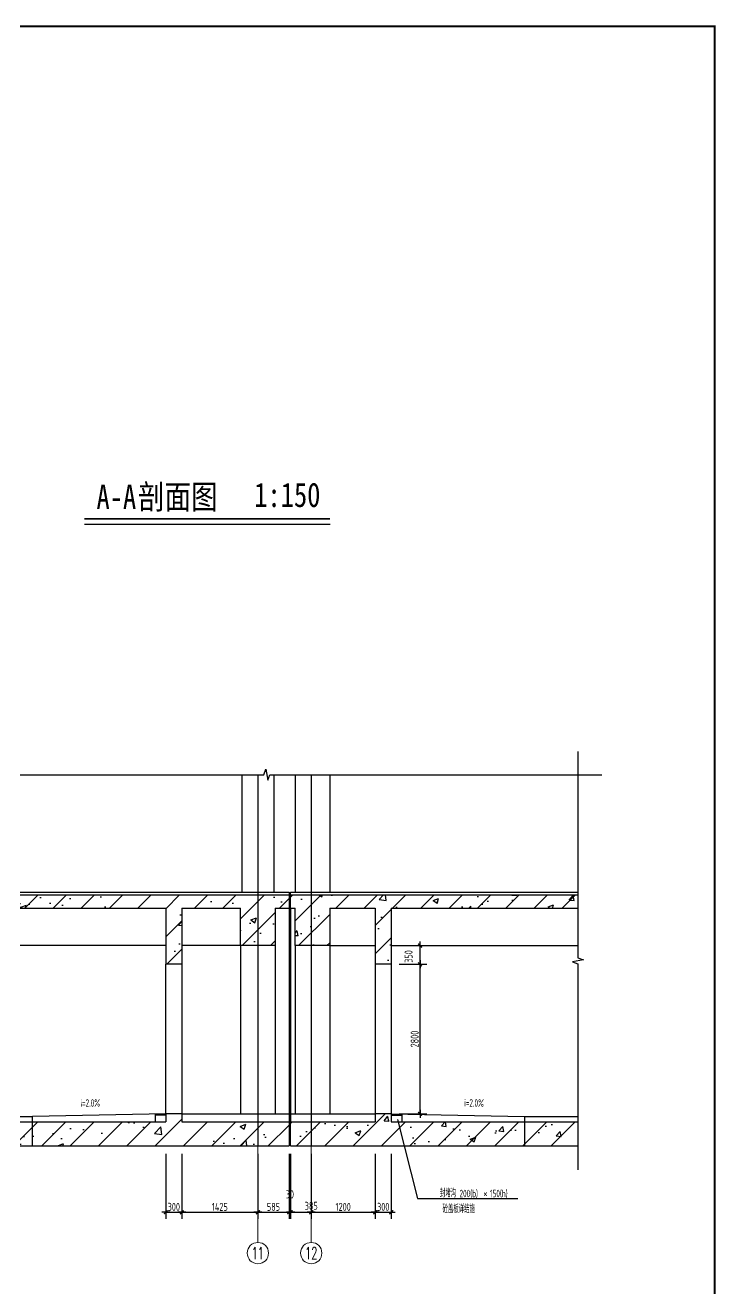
# Model space of a CAD drawing. Extents: x 1596194 to 1987057, y -212608 to 63160.
# Drawn here: x 1804702 to 1843528, y -162004 to -90988 of the extents above; entities that cross this region are included whole.
import ezdxf
from ezdxf.enums import TextEntityAlignment as Align

# ---------------------------------------------------------------- set-up
doc = ezdxf.new("R2010")
doc.units = 0
doc.header["$LTSCALE"] = 100
doc.header["$MEASUREMENT"] = 0
doc.layers.get('0').update_dxf_attribs({"linetype": 'CONTINUOUS'})
doc.layers.get('DEFPOINTS').update_dxf_attribs({"linetype": 'CONTINUOUS'})
doc.layers.add('AXIS', color=3, linetype='CONTINUOUS', lineweight=9)
for name, color, linetype in [('AXIS_TEXT', 7, 'CONTINUOUS'), ('COLUMN', 1, 'CONTINUOUS'), ('DOTE', 251, 'CONTINUOUS'), ('HA', 150, 'CONTINUOUS'), ('PUB_DIM', 3, 'CONTINUOUS'), ('PUB_TEXT', 30, 'CONTINUOUS'), ('WALL', 2, 'CONTINUOUS'), ('WINDOW', 4, 'CONTINUOUS')]:
    doc.layers.add(name, color=color, linetype=linetype)
doc.styles.add('_TCH_AXIS', font='COMPLEX.shx', dxfattribs={"width": 0.55})
doc.styles.add('COMPLEX', font='COMPLEX.shx')
doc.styles.add('DIM_FONT', font='SYSZ.shx', dxfattribs={"width": 0.7, "bigfont": 'SYFS.shx'})
doc.styles.get("Standard").update_dxf_attribs({"font": 'SimSun.ttf', "width": 0.8})
doc.dimstyles.new('DIMN150', dxfattribs={"dimscale": 1.5, "dimtxt": 300, "dimasz": 1, "dimexe": 250, "dimexo": 300, "dimgap": 30, "dimtad": 1, "dimdec": 0, "dimzin": 0, "dimdsep": 46, "dimtxsty": 'DIM_FONT', "dimblk": 'ARCHTICK', "dimcen": 0.09, "dimclrt": 7, "dimazin": 2, "dimtfac": 1, "dimtdec": 0, "dimtix": 1, "dimtmove": 2, "dimatfit": 3, "dimldrblk": 'DOT', "dimfxl": 0, "dimtolj": 1, "dimtzin": 0, "dimarcsym": 0})

# ---------------------------------------------------------------- blocks, each defined once
blk = doc.blocks.new('_archtick')
blk.add_line((-150, 0), (150, 0))
at = {"const_width": 50}
blk.add_lwpolyline([(-70, -70), (70, 70)], dxfattribs=at)
blk = doc.blocks.new('*D230')
at = {"layer": 'DEFPOINTS', "color": 0}
for p in [(1825281, -143770), (1826901, -143770), (1825281, -152170)]:
    blk.add_point(p, dxfattribs=at)
at = {"layer": 'PUB_DIM', "color": 0, "lineweight": -2}
for p, q in [((1825731, -143770), (1827276, -143770)), ((1826901, -152170), (1826901, -143770)), ((1825731, -152170), (1827276, -152170))]:
    blk.add_line(p, q, dxfattribs=at)
at = {"layer": 'PUB_DIM', "color": 0, "lineweight": -2, "xscale": 1.5, "yscale": 1.5, "zscale": 1.5}
for p, rotation in [((1826901, -143770), 90), ((1826901, -152170), 270)]:
    blk.add_blockref('_archtick', p, dxfattribs=dict(at, rotation=rotation))
at = {"layer": 'PUB_DIM', "color": 7, "insert": (1826599, -147970), "char_height": 450, "attachment_point": 5, "rotation": 90, "style": 'DIM_FONT'}
blk.add_mtext('\\A1;2800', dxfattribs=at)
blk = doc.blocks.new('_Dot')
at = {"color": 0, "linetype": 'ByBlock', "lineweight": -2}
blk.add_line((-0.5, 0), (-1, 0), dxfattribs=at)
at = {"color": 0, "linetype": 'ByBlock', "const_width": 0.5}
blk.add_lwpolyline([(-0.25, 0, 1), (0.25, 0, 1)], format="xyb", close=True, dxfattribs=at)
blk = doc.blocks.new('*D231')
at = {"layer": 'DEFPOINTS', "color": 0}
for p in [(1825281, -142720), (1826901, -142720), (1825281, -143770)]:
    blk.add_point(p, dxfattribs=at)
at = {"layer": 'PUB_DIM', "color": 0, "lineweight": -2}
for p, q in [((1825731, -142720), (1827276, -142720)), ((1826901, -143770), (1826901, -142720)), ((1825731, -143770), (1827276, -143770))]:
    blk.add_line(p, q, dxfattribs=at)
at = {"layer": 'PUB_DIM', "color": 0, "lineweight": -2, "xscale": 1.5, "yscale": 1.5, "zscale": 1.5}
for p, rotation in [((1826901, -142720), 90), ((1826901, -143770), 270)]:
    blk.add_blockref('_archtick', p, dxfattribs=dict(at, rotation=rotation))
at = {"layer": 'PUB_DIM', "color": 7, "insert": (1826256, -143329), "char_height": 450, "attachment_point": 5, "rotation": 90, "style": 'DIM_FONT'}
blk.add_mtext('\\A1;350', dxfattribs=at)
blk = doc.blocks.new('*D234')
at = {"layer": 'DEFPOINTS', "color": 0}
for p in [(1812606, -153970), (1813506, -153970), (1813506, -157704)]:
    blk.add_point(p, dxfattribs=at)
at = {"layer": 'PUB_DIM', "color": 0, "lineweight": -2}
for p, q in [((1812606, -154420), (1812606, -158079)), ((1813506, -154420), (1813506, -158079)), ((1812606, -157704), (1813506, -157704))]:
    blk.add_line(p, q, dxfattribs=at)
at = {"layer": 'PUB_DIM', "color": 0, "lineweight": -2, "xscale": 1.5, "yscale": 1.5, "zscale": 1.5, "rotation": 180}
blk.add_blockref('_archtick', (1812606, -157704), dxfattribs=at)
at = {"layer": 'PUB_DIM', "color": 0, "lineweight": -2, "xscale": 1.5, "yscale": 1.5, "zscale": 1.5}
blk.add_blockref('_archtick', (1813506, -157704), dxfattribs=at)
at = {"layer": 'PUB_DIM', "color": 7, "insert": (1813056, -157402), "char_height": 450, "attachment_point": 5, "style": 'DIM_FONT'}
blk.add_mtext('\\A1;300', dxfattribs=at)
blk = doc.blocks.new('*D235')
at = {"layer": 'DEFPOINTS', "color": 0}
for p in [(1813506, -153970), (1817781, -153970), (1817781, -157704)]:
    blk.add_point(p, dxfattribs=at)
at = {"layer": 'PUB_DIM', "color": 0, "lineweight": -2}
for p, q in [((1813506, -154420), (1813506, -158079)), ((1817781, -154420), (1817781, -158079)), ((1813506, -157704), (1817781, -157704))]:
    blk.add_line(p, q, dxfattribs=at)
at = {"layer": 'PUB_DIM', "color": 0, "lineweight": -2, "xscale": 1.5, "yscale": 1.5, "zscale": 1.5, "rotation": 180}
blk.add_blockref('_archtick', (1813506, -157704), dxfattribs=at)
at = {"layer": 'PUB_DIM', "color": 0, "lineweight": -2, "xscale": 1.5, "yscale": 1.5, "zscale": 1.5}
blk.add_blockref('_archtick', (1817781, -157704), dxfattribs=at)
at = {"layer": 'PUB_DIM', "color": 7, "insert": (1815643, -157402), "char_height": 450, "attachment_point": 5, "style": 'DIM_FONT'}
blk.add_mtext('\\A1;1425', dxfattribs=at)
blk = doc.blocks.new('*D236')
at = {"layer": 'DEFPOINTS', "color": 0}
for p in [(1817781, -153970), (1819536, -153970), (1819536, -157704)]:
    blk.add_point(p, dxfattribs=at)
at = {"layer": 'PUB_DIM', "color": 0, "lineweight": -2}
for p, q in [((1817781, -154420), (1817781, -158079)), ((1819536, -154420), (1819536, -158079)), ((1817781, -157704), (1819536, -157704))]:
    blk.add_line(p, q, dxfattribs=at)
at = {"layer": 'PUB_DIM', "color": 0, "lineweight": -2, "xscale": 1.5, "yscale": 1.5, "zscale": 1.5, "rotation": 180}
blk.add_blockref('_archtick', (1817781, -157704), dxfattribs=at)
at = {"layer": 'PUB_DIM', "color": 0, "lineweight": -2, "xscale": 1.5, "yscale": 1.5, "zscale": 1.5}
blk.add_blockref('_archtick', (1819536, -157704), dxfattribs=at)
at = {"layer": 'PUB_DIM', "color": 7, "insert": (1818658, -157402), "char_height": 450, "attachment_point": 5, "style": 'DIM_FONT'}
blk.add_mtext('\\A1;585', dxfattribs=at)
blk = doc.blocks.new('*D237')
at = {"layer": 'DEFPOINTS', "color": 0}
for p in [(1819536, -153970), (1819626, -153970), (1819626, -157704)]:
    blk.add_point(p, dxfattribs=at)
at = {"layer": 'PUB_DIM', "color": 0, "lineweight": -2}
for p, q in [((1819536, -154420), (1819536, -158079)), ((1819626, -154420), (1819626, -158079)), ((1819536, -157704), (1819534, -157704)), ((1819536, -157704), (1819626, -157704)), ((1819626, -157704), (1819627, -157704))]:
    blk.add_line(p, q, dxfattribs=at)
at = {"layer": 'PUB_DIM', "color": 0, "lineweight": -2, "xscale": 1.5, "yscale": 1.5, "zscale": 1.5}
blk.add_blockref('_archtick', (1819536, -157704), dxfattribs=at)
at = {"layer": 'PUB_DIM', "color": 0, "lineweight": -2, "xscale": 1.5, "yscale": 1.5, "zscale": 1.5, "rotation": 180}
blk.add_blockref('_archtick', (1819626, -157704), dxfattribs=at)
at = {"layer": 'PUB_DIM', "color": 7, "insert": (1819581, -156699), "char_height": 450, "attachment_point": 5, "style": 'DIM_FONT'}
blk.add_mtext('\\A1;30', dxfattribs=at)
blk = doc.blocks.new('*D238')
at = {"layer": 'DEFPOINTS', "color": 0}
for p in [(1819626, -153970), (1820781, -153970), (1820781, -157704)]:
    blk.add_point(p, dxfattribs=at)
at = {"layer": 'PUB_DIM', "color": 0, "lineweight": -2}
for p, q in [((1819626, -154420), (1819626, -158079)), ((1820781, -154420), (1820781, -158079)), ((1819626, -157704), (1820781, -157704))]:
    blk.add_line(p, q, dxfattribs=at)
at = {"layer": 'PUB_DIM', "color": 0, "lineweight": -2, "xscale": 1.5, "yscale": 1.5, "zscale": 1.5, "rotation": 180}
blk.add_blockref('_archtick', (1819626, -157704), dxfattribs=at)
at = {"layer": 'PUB_DIM', "color": 0, "lineweight": -2, "xscale": 1.5, "yscale": 1.5, "zscale": 1.5}
blk.add_blockref('_archtick', (1820781, -157704), dxfattribs=at)
at = {"layer": 'PUB_DIM', "color": 7, "insert": (1820781, -157344), "char_height": 450, "attachment_point": 5, "style": 'DIM_FONT'}
blk.add_mtext('\\A1;385 ', dxfattribs=at)
blk = doc.blocks.new('*D239')
at = {"layer": 'DEFPOINTS', "color": 0}
for p in [(1820781, -153970), (1824381, -153970), (1824381, -157704)]:
    blk.add_point(p, dxfattribs=at)
at = {"layer": 'PUB_DIM', "color": 0, "lineweight": -2}
for p, q in [((1820781, -154420), (1820781, -158079)), ((1824381, -154420), (1824381, -158079)), ((1820781, -157704), (1824381, -157704))]:
    blk.add_line(p, q, dxfattribs=at)
at = {"layer": 'PUB_DIM', "color": 0, "lineweight": -2, "xscale": 1.5, "yscale": 1.5, "zscale": 1.5, "rotation": 180}
blk.add_blockref('_archtick', (1820781, -157704), dxfattribs=at)
at = {"layer": 'PUB_DIM', "color": 0, "lineweight": -2, "xscale": 1.5, "yscale": 1.5, "zscale": 1.5}
blk.add_blockref('_archtick', (1824381, -157704), dxfattribs=at)
at = {"layer": 'PUB_DIM', "color": 7, "insert": (1822581, -157402), "char_height": 450, "attachment_point": 5, "style": 'DIM_FONT'}
blk.add_mtext('\\A1;1200', dxfattribs=at)
blk = doc.blocks.new('*D240')
at = {"layer": 'DEFPOINTS', "color": 0}
for p in [(1824381, -153970), (1825281, -153970), (1825281, -157704)]:
    blk.add_point(p, dxfattribs=at)
at = {"layer": 'PUB_DIM', "color": 0, "lineweight": -2}
for p, q in [((1824381, -154420), (1824381, -158079)), ((1825281, -154420), (1825281, -158079)), ((1824381, -157704), (1825281, -157704))]:
    blk.add_line(p, q, dxfattribs=at)
at = {"layer": 'PUB_DIM', "color": 0, "lineweight": -2, "xscale": 1.5, "yscale": 1.5, "zscale": 1.5, "rotation": 180}
blk.add_blockref('_archtick', (1824381, -157704), dxfattribs=at)
at = {"layer": 'PUB_DIM', "color": 0, "lineweight": -2, "xscale": 1.5, "yscale": 1.5, "zscale": 1.5}
blk.add_blockref('_archtick', (1825281, -157704), dxfattribs=at)
at = {"layer": 'PUB_DIM', "color": 7, "insert": (1824831, -157402), "char_height": 450, "attachment_point": 5, "style": 'DIM_FONT'}
blk.add_mtext('\\A1;300', dxfattribs=at)
blk = doc.blocks.new('_AXISO')
blk.add_circle((0, 0), 0.5)
at = {"layer": 'AXIS_TEXT', "style": 'COMPLEX', "width": 1.041667}
blk.add_attdef('A', text='', height=0.56, dxfattribs=at).set_placement((-0.25, -0.28), (0.25, -0.28), align=Align.FIT)

msp = doc.modelspace()

# ---------------------------------------------------------------- hatches: boundary and pattern name
at = {"layer": 'HA'}
h = msp.add_hatch(dxfattribs=at)
h.set_pattern_fill('钢筋混凝土', color=256, scale=450, style=0)
h.set_pattern_definition([(45, (-3520980.1, 285156.8), (-795.49513, 795.49513), []), (50, (-3520980, 285156.8), (3227.6708, -282.3846), [337.5, -3712.5]), (355, (-3520980, 285157), (-624.381, 3384.8646), [270, -2970]), (100.4514, (-3520711, 285133.3), (2603.2922, 3102.478), [286.8309, -3155.1395]), (46.1842, (-3520980, 286057), (4802.5847, -744.8356), [506.25, -5568.75]), (96.6356, (-3520580, 285994.8), (4205.982, 4383.5304), [430.2463, -4732.7085]), (351.1842, (-3520980, 286057), (4205.9788, 4383.5337), [405, -4455]), (21, (-3520530, 285831.8), (2686.0817, -1811.785), [337.5, -3712.5]), (326, (-3520530, 285832), (1094.919, 3263.1752), [270, -2970]), (71.4514, (-3520306.2, 285681), (3781.0018, 1451.3872), [286.8309, -3155.1395]), (37.5, (-3520980.1, 285156.8), (54.71935, 1498.02234), [0, -2934, 0, -3015, 0, -2981.25]), (7.5, (-3520980, 285156.8), (1183.8129, 1774.8527), [0, -1719, 0, -2866.5, 0, -1136.25]), (327.5, (-3521983.6, 285156.8), (2402.20096, -101.49692), [0, -1125, 0, -3510, 0, -4657.5]), (317.5, (-3522433.6, 285156.8), (2624.3378, 450.4724), [0, -1462.5, 0, -2331, 0, -3307.5])])
h.paths.add_polyline_path([(1819625.843, -153970.012), (1835782.252, -153970.012), (1835782.252, -152620.012), (1825280.843, -152620.012), (1825280.843, -152170.012), (1824380.843, -152170.012), (1824380.843, -152620.012), (1819625.843, -152620.012)])
h.paths.add_polyline_path([(1813505.843, -152620.012), (1813505.843, -152170.012), (1812605.843, -152170.012), (1812605.843, -152620.012), (1802295.153, -152620.012), (1802295.153, -153970.012), (1819535.843, -153970.012), (1819535.843, -152620.012)])
h.paths.add_polyline_path([(1813505.843, -140620.012), (1816805.843, -140620.012), (1816805.843, -142720.012), (1818755.843, -142720.012), (1818755.843, -140620.012), (1819535.843, -140620.012), (1819535.843, -139870.012), (1802295.153, -139870.012), (1802295.153, -140620.012), (1812605.843, -140620.012), (1812605.843, -143770.012), (1813505.843, -143770.012)])
h.paths.add_polyline_path([(1819625.843, -139870.012), (1819625.843, -140620.012), (1819880.843, -140620.012), (1819880.843, -142720.012), (1821830.843, -142720.012), (1821830.843, -140620.012), (1824380.843, -140620.012), (1824380.843, -143770.012), (1825280.843, -143770.012), (1825280.843, -140620.012), (1835782.252, -140620.012), (1835782.252, -139870.012)])

# ---------------------------------------------------------------- linework, layer by layer
at = {"color": 50, "linetype": 'Continuous', "const_width": 120}
msp.add_lwpolyline([(1843468.163, -212548.112), (1625068.163, -212548.112), (1625068.163, -91048.112), (1843468.163, -91048.112)], close=True, dxfattribs=at)
at = {"layer": 'AXIS'}
for p, q in [((1817780.843, -153403.4), (1817780.843, -159403.4)), ((1820780.843, -153403.4), (1820780.843, -159403.4))]:
    msp.add_line(p, q, dxfattribs=at)
at = {"layer": 'COLUMN'}
for p, q in [((1816880.843, -133112.494), (1816880.843, -139720.012)), ((1818680.843, -133112.494), (1818680.843, -139720.012)), ((1819880.843, -133112.494), (1819880.843, -139720.012)), ((1821830.843, -133112.494), (1821830.843, -139720.012)), ((1816805.843, -142720.012), (1816805.843, -152170.012)), ((1818755.843, -142720.012), (1818755.843, -152170.012)), ((1819880.843, -142720.012), (1819880.843, -152170.012)), ((1821830.843, -142720.012), (1821830.843, -152170.012))]:
    msp.add_line(p, q, dxfattribs=at)
at = {"layer": 'DOTE'}
for p, q in [((1817780.843, -133112.494), (1817780.843, -153970.012)), ((1820780.843, -133112.494), (1820780.843, -153970.012)), ((1805105.843, -153970.012), (1805105.843, -152320.012)), ((1832780.843, -152320.012), (1832780.843, -153970.012))]:
    msp.add_line(p, q, dxfattribs=at)
at = {"layer": 'HA'}
for points in [[(1835782.252, -131816.852), (1835782.252, -143399.682), (1836097.252, -143514.333), (1835467.252, -143625.419), (1835782.252, -143737.182), (1835782.252, -155320.012)], [(1799453.225, -133112.494), (1818123.988, -133112.494), (1818238.639, -132797.494), (1818349.725, -133427.494), (1818461.488, -133112.494), (1837132.252, -133112.494)]]:
    msp.add_lwpolyline(points, dxfattribs=at)
at = {"layer": 'PUB_DIM'}
for points in [[(1811216.754, -151945.072, 0, 0, 0), (1806238.79, -152013.855, 120, 0, 0), (1805788.833, -152020.072, 0, 0, 0)], [(1827358.921, -151945.072, 0, 0, 0), (1832336.885, -152013.855, 120, 0, 0), (1832786.842, -152020.072, 0, 0, 0)]]:
    msp.add_lwpolyline(points, format="xyseb", dxfattribs=at)
at = {"layer": 'PUB_TEXT'}
for p, q in [((1808028.123, -119029.289), (1821846.901, -119029.289)), ((1825627.874, -152498.383), (1826759.675, -156923.665)), ((1826759.675, -156923.665), (1832402.826, -156923.665))]:
    msp.add_line(p, q, dxfattribs=at)
at = {"layer": 'PUB_TEXT', "const_width": 100}
msp.add_lwpolyline([(1808020.448, -118729.584), (1821839.227, -118729.584)], dxfattribs=at)
at = {"layer": 'WALL'}
for p, q in [((1802295.153, -139870.012), (1819535.843, -139870.012)), ((1819535.843, -139870.012), (1819535.843, -140620.012)), ((1819625.843, -140620.012), (1819625.843, -139870.012)), ((1819625.843, -139870.012), (1835782.252, -139870.012)), ((1802295.153, -140620.012), (1812605.843, -140620.012)), ((1812605.843, -140620.012), (1812605.843, -143770.012)), ((1813505.843, -140620.012), (1816805.843, -140620.012)), ((1813505.843, -140620.012), (1813505.843, -143770.012)), ((1816805.843, -142720.012), (1816805.843, -140620.012)), ((1818755.843, -140620.012), (1819535.843, -140620.012)), ((1818755.843, -140620.012), (1818755.843, -142720.012)), ((1819625.843, -140620.012), (1819880.843, -140620.012)), ((1819880.843, -142720.012), (1819880.843, -140620.012)), ((1821830.843, -140620.012), (1824380.843, -140620.012)), ((1821830.843, -140620.012), (1821830.843, -142720.012)), ((1824380.843, -140620.012), (1824380.843, -143770.012)), ((1825280.843, -140620.012), (1835782.252, -140620.012)), ((1825280.843, -140620.012), (1825280.843, -143770.012)), ((1818755.843, -142720.012), (1816805.843, -142720.012)), ((1821830.843, -142720.012), (1819880.843, -142720.012)), ((1813505.843, -143770.012), (1812605.843, -143770.012)), ((1825280.843, -143770.012), (1824380.843, -143770.012)), ((1802295.153, -152620.012), (1812605.843, -152620.012)), ((1812605.843, -152170.012), (1812605.843, -152620.012)), ((1813505.843, -152170.012), (1812605.843, -152170.012)), ((1813505.843, -152170.012), (1813505.843, -152620.012)), ((1813505.843, -152620.012), (1819535.843, -152620.012)), ((1819535.843, -152620.012), (1819535.843, -153970.012)), ((1819625.843, -153970.012), (1819625.843, -152620.012)), ((1819625.843, -152620.012), (1824380.843, -152620.012)), ((1824380.843, -152170.012), (1824380.843, -152620.012)), ((1825280.843, -152170.012), (1824380.843, -152170.012)), ((1825280.843, -152170.012), (1825280.843, -152620.012)), ((1825280.843, -152620.012), (1835782.252, -152620.012)), ((1802295.153, -153970.012), (1819535.843, -153970.012)), ((1819625.843, -153970.012), (1835782.252, -153970.012))]:
    msp.add_line(p, q, dxfattribs=at)
at = {"layer": 'WINDOW'}
for p, q in [((1802295.153, -139720.012), (1819535.843, -139720.012)), ((1819535.843, -139720.012), (1819535.843, -139870.012)), ((1819625.843, -139870.012), (1819625.843, -139720.012)), ((1819625.843, -139720.012), (1835782.252, -139720.012)), ((1819535.843, -140620.012), (1819535.843, -152620.012)), ((1819625.843, -140620.012), (1819625.843, -152620.012)), ((1812605.843, -142720.012), (1802295.153, -142720.012)), ((1816805.843, -142720.012), (1813505.843, -142720.012)), ((1821830.843, -142720.012), (1824380.843, -142720.012)), ((1825280.843, -142720.012), (1835782.252, -142720.012)), ((1812605.843, -152170.012), (1812605.843, -143770.012)), ((1813505.843, -143770.012), (1813505.843, -152170.012)), ((1824380.843, -143770.012), (1824380.843, -152170.012)), ((1825280.843, -143770.012), (1825280.843, -152170.012)), ((1802295.153, -152320.012), (1805105.843, -152320.012)), ((1812605.843, -152170.012), (1805105.843, -152320.012)), ((1812005.843, -152182.012), (1812005.843, -152620.012)), ((1812605.843, -152245.027), (1812005.843, -152257.027)), ((1813505.843, -152170.012), (1819535.843, -152170.012)), ((1819625.843, -152170.012), (1824380.843, -152170.012)), ((1825280.843, -152170.012), (1832780.843, -152320.012)), ((1825280.843, -152245.027), (1825880.843, -152257.027)), ((1825880.843, -152182.012), (1825880.843, -152620.012)), ((1832780.843, -152320.012), (1835782.252, -152320.012))]:
    msp.add_line(p, q, dxfattribs=at)

# ---------------------------------------------------------------- block references
at = {"layer": 'AXIS'}
ref = msp.add_blockref('_AXISO', (1817780.843, -160003.4), dxfattribs=dict(at, xscale=1200, yscale=1200, zscale=1200))
ref.add_attrib('A', '11', dxfattribs={"layer": 'AXIS_TEXT', "height": 678.8225, "style": '_TCH_AXIS', "width": 0.875}).set_placement((1817441.432, -160342.811), (1818120.254, -160342.811), align=Align.FIT)
ref = msp.add_blockref('_AXISO', (1820780.843, -160003.4), dxfattribs=dict(at, xscale=1200, yscale=1200, zscale=1200))
ref.add_attrib('A', '12', dxfattribs={"layer": 'AXIS_TEXT', "height": 678.8225, "style": '_TCH_AXIS', "width": 0.724138}).set_placement((1820441.432, -160342.811), (1821120.254, -160342.811), align=Align.FIT)

# ---------------------------------------------------------------- texts
at = {"layer": 'PUB_TEXT', "width": 0.8}
for s, p in [('A-A', (1808707.372, -118178.625)), ('剖面图', (1811040.536, -118178.625)), ('1:150', (1817578.571, -118064.441))]:
    msp.add_text(s, height=1367.0886, dxfattribs=at).set_placement(p)
at = {"layer": 'PUB_TEXT', "style": 'DIM_FONT', "width": 0.65625}
for rotation, p in [(0.79163097, (1807804.334, -151782.203)), (359.20836903, (1829380.224, -151762.981))]:
    msp.add_text('i=2.0%', height=420, rotation=rotation, dxfattribs=at).set_placement(p)
at = {"layer": 'PUB_TEXT', "style": 'DIM_FONT'}
for s, height, width, p in [('封堵沟', 434.0551, 0.7, (1828018.028, -156861.038)), ('200(b)', 420, 0.65625, (1829120.528, -156861.038)), ('×', 434.055, 0.7, (1830463.653, -156861.038)), ('150(h)', 420, 0.65625, (1830831.153, -156861.038)), ('砼盖板详结施', 434.0551, 0.7, (1828165.363, -157746.97))]:
    msp.add_text(s, height=height, dxfattribs=dict(at, width=width)).set_placement(p)

# ---------------------------------------------------------------- dimensions: what is measured, and where the dimension line sits
at = {"layer": 'PUB_DIM'}
for base, p1, p2, angle, text, picture, middle in [((1826901.224, -142720.012), (1825280.843, -143770.012), (1825280.843, -142720.012), 90, '350', '*D231', (1826256.224, -143328.637)), ((1819625.843, -157703.772), (1819535.843, -153970.012), (1819625.843, -153970.012), 0, '30', '*D237', (1819580.843, -156698.772)), ((1820780.843, -157703.772), (1819625.843, -153970.012), (1820780.843, -153970.012), 0, '385 ', '*D238', (1820780.843, -157343.772))]:
    dim = msp.add_linear_dim(base=base, p1=p1, p2=p2, angle=angle, text=text, dimstyle='DIMN150', dxfattribs=at)
    dim.commit()
    dim.dimension.update_dxf_attribs({"geometry": picture, "text_midpoint": middle, "dimtype": 129})
for p1, p2, distance, text, picture, middle in [((1825280.843, -152170.012), (1825280.843, -143770.012), -1620.381, '2800', '*D230', (1826599.081, -147970.012)), ((1812605.843, -153970.012), (1813505.843, -153970.012), -3733.76, '300', '*D234', (1813055.843, -157401.629)), ((1813505.843, -153970.012), (1817780.843, -153970.012), -3733.76, '1425', '*D235', (1815643.343, -157401.629)), ((1817780.843, -153970.012), (1819535.843, -153970.012), -3733.76, '585', '*D236', (1818658.343, -157401.629)), ((1820780.843, -153970.012), (1824380.843, -153970.012), -3733.76, '1200', '*D239', (1822580.843, -157401.629)), ((1824380.843, -153970.012), (1825280.843, -153970.012), -3733.76, '300', '*D240', (1824830.843, -157401.629))]:
    dim = msp.add_aligned_dim(p1=p1, p2=p2, distance=distance, text=text, dimstyle='DIMN150', dxfattribs=at)
    dim.commit()
    dim.dimension.update_dxf_attribs({"geometry": picture, "text_midpoint": middle})

doc.saveas('drawing.dxf')
